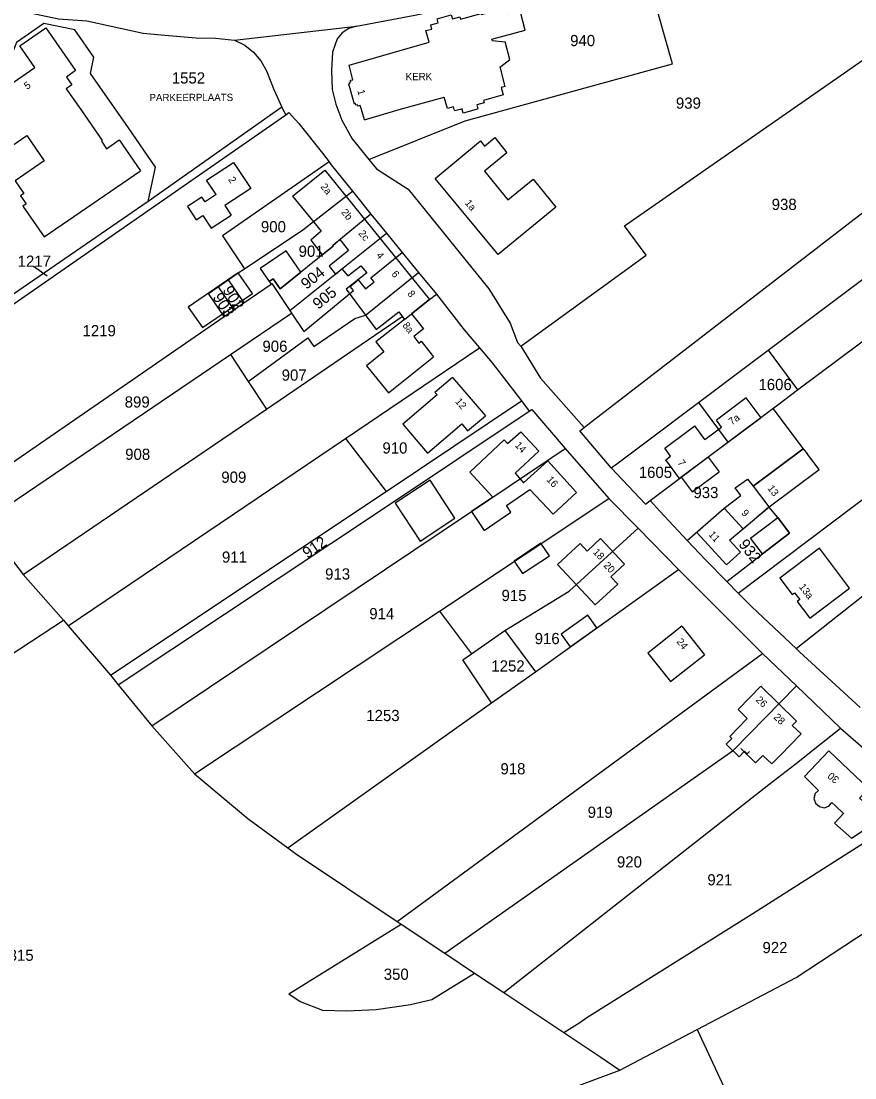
# Model space of a CAD drawing. Extents: x 191922 to 199923, y 328959 to 333350.
# Drawn here: x 193797.8 to 193998.7, y 329266.4 to 329521.3 of the extents above; entities that cross this region are included whole.
import ezdxf

# ---------------------------------------------------------------- set-up
doc = ezdxf.new("R2010")
doc.units = 0
for name, color, linetype in [('bouwvlak', 7, 'Continuous'), ('enkelbestemming', 7, 'Continuous'), ('Level 6', 7, 'Continuous'), ('maatvoering - maximum aantal wooneenheden', 7, 'Continuous'), ('Maatvoering_symbolen', 7, 'Continuous'), ('recreatiewoning', 7, 'Continuous')]:
    doc.layers.add(name, color=color, linetype=linetype)

msp = doc.modelspace()

# ---------------------------------------------------------------- linework, layer by layer
at = {"layer": 'bouwvlak'}
msp.add_line((193800.76, 329462.23), (193804.07, 329459.85), dxfattribs=at)
at = {"layer": 'Level 6'}
for p, q in [((193849.21, 329516.7), (193878.65, 329520.05)), ((193875.2, 329518.47), (193873.94, 329517.02)), ((193860.62, 329500.54), (193828.44, 329477.77)), ((193772.19, 329436.55), (193861.59, 329498.72)), ((193881.6, 329487.96), (193904.84, 329497.24)), ((193877.54, 329492.9), (193881.6, 329487.96)), ((193877.65, 329480.29), (193882.1, 329474.77)), ((193828.44, 329477.77), (193788.62, 329450.46)), ((193882.1, 329474.77), (193885.85, 329470.13)), ((193862.52, 329451.51), (193885.85, 329470.13)), ((193885.85, 329470.13), (193889.62, 329465.52)), ((193889.62, 329465.52), (193893.6, 329460.69)), ((193918.2, 329442.88), (193948.4, 329464.89)), ((193977.84, 329441.95), (194007.06, 329463.88)), ((193845.27, 329457.25), (193847.71, 329458.92)), ((193847.71, 329458.92), (193851.5, 329453.37)), ((193893.6, 329460.69), (193897.88, 329455.48)), ((193845.27, 329457.25), (193849.04, 329451.67)), ((193851.5, 329453.37), (193858.02, 329457.87)), ((193849.04, 329451.67), (193851.5, 329453.37)), ((193891.91, 329450.7), (193896.23, 329454.17)), ((193896.23, 329454.17), (193897.88, 329455.48)), ((193846.71, 329450.06), (193849.04, 329451.67)), ((193848.23, 329440.89), (193862.93, 329450.88)), ((193862.52, 329451.51), (193862.93, 329450.88)), ((193789.9, 329410.86), (193846.71, 329450.06)), ((193890.16, 329449.36), (193891.91, 329450.7)), ((193984.94, 329432.34), (194008.01, 329449.63)), ((193788.63, 329400.43), (193848.23, 329440.89)), ((193848.23, 329440.89), (193852.53, 329434.38)), ((193875.93, 329420.67), (193908.25, 329442.48)), ((193918.2, 329442.88), (193922.94, 329435.22)), ((193973.04, 329438.34), (193977.84, 329441.95)), ((193977.84, 329441.95), (193984.94, 329432.34)), ((193961.04, 329429.34), (193973.04, 329438.34)), ((193852.53, 329434.38), (193856.92, 329427.74)), ((193922.94, 329435.22), (193933.53, 329423.3)), ((193980.14, 329428.74), (193984.94, 329432.34)), ((193885.81, 329407.86), (193918.37, 329429.69)), ((193918.37, 329429.69), (193920.25, 329427.21)), ((193949.05, 329420.34), (193961.04, 329429.34)), ((193961.04, 329429.34), (193965.88, 329422.79)), ((193968.14, 329419.74), (193978.98, 329427.88)), ((193978.98, 329427.88), (193980.14, 329428.74)), ((193798.27, 329387.86), (193856.92, 329427.74)), ((193965.88, 329422.79), (193968.14, 329419.74)), ((193809.16, 329375.48), (193875.93, 329420.67)), ((193875.93, 329420.67), (193885.81, 329407.86)), ((193928.9, 329418.21), (193939.42, 329406.2)), ((193949.42, 329405.67), (193968.14, 329419.74)), ((193940, 329413.55), (193948.28, 329404.82)), ((193970.65, 329383.37), (194009.41, 329412.62)), ((193819.34, 329363.53), (193885.81, 329407.86)), ((193974.22, 329409.13), (193978.04, 329404.13)), ((193898.62, 329379.01), (193939.42, 329406.2)), ((193939.42, 329406.2), (193946.54, 329398.99)), ((193948.28, 329404.82), (193949.42, 329405.67)), ((193958.36, 329396.03), (193967.21, 329403.85)), ((193967.21, 329403.85), (193971.81, 329398.89)), ((193971.81, 329398.89), (193978.04, 329404.13)), ((193980.17, 329401.55), (193978.04, 329404.13)), ((193788.63, 329400.43), (193798.27, 329387.86)), ((193788.63, 329400.43), (193798.27, 329387.86)), ((193983.01, 329397.8), (193980.17, 329401.55)), ((193946.54, 329398.99), (193956.22, 329389.06)), ((193976.46, 329392.85), (193983.01, 329397.8)), ((193984.59, 329369.97), (194020.57, 329398.54)), ((193958.36, 329396.03), (193962.83, 329391.26)), ((193967.9, 329386.15), (193976.46, 329392.85)), ((193967.9, 329386.15), (193962.83, 329391.26)), ((193798.27, 329387.86), (193807.98, 329376.82)), ((193798.27, 329387.86), (193807.98, 329376.82)), ((193921.74, 329364.4), (193956.22, 329389.06)), ((193956.22, 329389.06), (193976.44, 329368.82)), ((193967.9, 329386.15), (193970.65, 329383.37)), ((193839.55, 329339.72), (193898.62, 329379.01)), ((193898.62, 329379.01), (193906.33, 329368.67)), ((193765.14, 329348.63), (193807.98, 329376.82)), ((193807.98, 329376.82), (193809.16, 329375.48)), ((193807.98, 329376.82), (193809.16, 329375.48)), ((193809.16, 329375.48), (193819.34, 329363.53)), ((193809.16, 329375.48), (193819.34, 329363.53)), ((193906.33, 329368.67), (193914.41, 329374.32)), ((193914.41, 329374.32), (193921.74, 329364.4)), ((193888.39, 329304.17), (193976.44, 329368.82)), ((193976.44, 329368.82), (193984.64, 329361.02)), ((193911.16, 329356.85), (193921.74, 329364.4)), ((193819.34, 329363.53), (193821.2, 329361.25)), ((193819.34, 329363.53), (193821.2, 329361.25)), ((193821.2, 329361.25), (193829.3, 329351.34)), ((193821.2, 329361.25), (193829.3, 329351.34)), ((193984.64, 329361.02), (193995.26, 329350.8)), ((193862.08, 329321.88), (193911.16, 329356.85)), ((193829.3, 329351.34), (193839.55, 329339.72)), ((193829.3, 329351.34), (193839.55, 329339.72)), ((193995.26, 329350.8), (194015.96, 329332.68)), ((193862.33, 329286.7), (193889.39, 329303.51)), ((193888.39, 329304.17), (193889.39, 329303.51)), ((193888.39, 329304.17), (193889.39, 329303.51)), ((193889.39, 329303.51), (193899.93, 329296.47)), ((193889.39, 329303.51), (193899.93, 329296.47)), ((193899.93, 329296.47), (193907.05, 329291.72)), ((193899.93, 329296.47), (193907.05, 329291.72)), ((193907.05, 329291.72), (193914.15, 329286.98)), ((193907.05, 329291.72), (193914.15, 329286.98)), ((193914.15, 329286.98), (193928.57, 329277.36)), ((193914.15, 329286.98), (193928.57, 329277.36)), ((193942.12, 329268.29), (193960.75, 329278.09)), ((193942.12, 329268.29), (193960.75, 329278.09)), ((193960.75, 329278.09), (194042.08, 329103.22)), ((193922.12, 329260.82), (193942.12, 329268.29))]:
    msp.add_line(p, q, dxfattribs=at)
for points in [[(193904.84, 329497.24), (193954.75, 329511.03), (193949.42, 329530.03)], [(193878.65, 329520.05), (193892.71, 329522.72), (193906.7, 329525.74)], [(193795.77, 329524.18), (193806.78, 329521.83), (193813.59, 329521.35), (193827.23, 329518.44), (193833.28, 329517.8), (193839.98, 329517.31), (193844.65, 329517.19), (193849.21, 329516.7)], [(193828.44, 329477.77), (193830.14, 329486.07), (193823.65, 329495.59), (193814.52, 329508.71), (193815.3, 329512.64), (193810.75, 329519.23), (193803.26, 329520.74), (193796.7, 329516.13), (193795.38, 329512.93), (193792.41, 329510.96), (193793.57, 329509.34)], [(193878.65, 329520.05), (193876.81, 329519.51), (193875.2, 329518.47)], [(193933.53, 329423.3), (193934.69, 329424.26), (194059.99, 329520.9)], [(193948.4, 329464.89), (193943.24, 329471.9), (194014.76, 329521.7)], [(193873.94, 329517.02), (193872.82, 329513.85), (193872.6, 329509.4), (193872.72, 329504.81), (193873.62, 329501.24), (193875.1, 329497.4), (193877.54, 329492.9)], [(193849.21, 329516.7), (193851.67, 329515.51), (193853.83, 329513.84)], [(193853.83, 329513.84), (193855.6, 329511.75), (193856.89, 329509.34)], [(193856.89, 329509.34), (193858.73, 329504.78), (193860.62, 329500.54)], [(193860.62, 329500.54), (193860.89, 329500), (193861.59, 329498.72)], [(193861.59, 329498.72), (193862.33, 329499.28), (193864.76, 329496.59), (193870.41, 329489.45), (193872, 329487.37)], [(193872, 329487.37), (193846.33, 329469.52), (193851.62, 329461.58)], [(193872, 329487.37), (193872.54, 329486.66), (193877.65, 329480.29)], [(193881.6, 329487.96), (193883.47, 329485.69), (193891.04, 329480.77), (193910.49, 329456.74), (193915.62, 329448.48), (193917.39, 329443.79), (193918.2, 329442.88)], [(193851.62, 329461.58), (193865.68, 329470.93), (193877.65, 329480.29)], [(193882.1, 329474.77), (193872.88, 329467.2), (193873.01, 329467.04), (193860.24, 329456.76), (193858.57, 329459.18), (193857.58, 329458.51), (193858.02, 329457.87)], [(193862.93, 329450.88), (193865.89, 329446.42), (193877.89, 329456.3), (193877.06, 329457.33), (193879.06, 329458.92), (193880.82, 329456.76), (193882.84, 329458.43), (193882.05, 329459.4), (193889.62, 329465.52)], [(193847.71, 329458.92), (193850.11, 329460.56), (193851.62, 329461.58)], [(193852.53, 329434.38), (193866.87, 329444.92), (193868.33, 329442.79), (193878.18, 329449.6), (193880.8, 329450.4), (193893.6, 329460.69)], [(193846.71, 329450.06), (193842.93, 329455.64), (193845.27, 329457.25)], [(193858.02, 329457.87), (193858.21, 329458.01), (193862.52, 329451.51)], [(193897.88, 329455.48), (193904.54, 329446.88), (193908.25, 329442.48)], [(193856.92, 329427.74), (193889.65, 329450.03), (193890.16, 329449.36)], [(193908.25, 329442.48), (193911.3, 329438.86), (193918.37, 329429.69)], [(193978.98, 329427.88), (193986.24, 329418.14), (193974.22, 329409.13)], [(193821.2, 329361.25), (193885.41, 329403.93), (193920.25, 329427.21)], [(193920.25, 329427.21), (193920.86, 329427.62), (193928.9, 329418.21)], [(193940, 329413.55), (193932.42, 329422.48), (193933.53, 329423.3)], [(193940, 329413.55), (193941.33, 329414.54), (193949.05, 329420.34)], [(193829.3, 329351.34), (193906.36, 329403.06), (193928.9, 329418.21)], [(193949.42, 329405.67), (193951.73, 329403.12), (193958.36, 329396.03)], [(193914.41, 329374.32), (193929.89, 329383.78), (193946.54, 329398.99)], [(193970.65, 329383.37), (193973.94, 329380.05), (193984.59, 329369.97)], [(193984.59, 329369.97), (193985.4, 329369.2), (194000, 329355.76)], [(193911.16, 329356.85), (193904.28, 329367.24), (193906.33, 329368.67)], [(193899.93, 329296.47), (193969.5, 329345.45), (193984.64, 329361.02)], [(193914.15, 329286.98), (193978.01, 329337.15), (193984.25, 329342.05), (193990.61, 329347.04), (193995.26, 329350.8)], [(193839.55, 329339.72), (193852.4, 329329.01), (193862.08, 329321.88)], [(193839.55, 329339.72), (193852.4, 329329.01), (193862.08, 329321.88)], [(193928.57, 329277.36), (193932.44, 329279.77), (193934.15, 329280.98), (193974.38, 329306.26), (194015.96, 329332.68)], [(193862.08, 329321.88), (193863.9, 329320.53), (193888.39, 329304.17)], [(193862.08, 329321.88), (193863.9, 329320.53), (193888.39, 329304.17)], [(193960.75, 329278.09), (193984.6, 329290.65), (194002.19, 329302.2), (194004.61, 329303.81)], [(193960.75, 329278.09), (193984.6, 329290.65), (194002.19, 329302.2), (194004.61, 329303.81)], [(193862.33, 329286.7), (193865.03, 329284.85), (193870.46, 329282.76), (193876.32, 329282.59), (193883.35, 329282.91), (193891.63, 329284.14), (193896.74, 329285.32), (193907.05, 329291.72)], [(193928.57, 329277.36), (193937.53, 329271.39), (193942.12, 329268.29)], [(193928.57, 329277.36), (193937.53, 329271.39), (193942.12, 329268.29)]]:
    msp.add_lwpolyline(points, dxfattribs=at)
at = {"layer": 'recreatiewoning'}
for p, q in [((193911.23, 329516.92), (193919.27, 329519.1)), ((193919.23, 329519.23), (193919.27, 329519.1)), ((193911.3, 329516.66), (193911.23, 329516.92)), ((193911.3, 329516.66), (193914.42, 329516.31)), ((193915.57, 329512.08), (193914.42, 329516.31)), ((193913.39, 329510.35), (193915.57, 329512.08)), ((193913.21, 329510.3), (193913.39, 329510.35)), ((193914.48, 329505.56), (193913.21, 329510.3)), ((193876.69, 329506.14), (193878.04, 329501.33)), ((193888.93, 329500), (193899.78, 329502.99)), ((193880.57, 329497.52), (193888.93, 329500)), ((193912.76, 329464.98), (193897.62, 329483.36)), ((193926.65, 329476.41), (193912.76, 329464.98)), ((193901.73, 329435.39), (193909.69, 329426.07)), ((193972.56, 329430.46), (193965.38, 329425.04)), ((193976.15, 329425.64), (193972.56, 329430.46)), ((193976.14, 329425.65), (193956.51, 329411.03)), ((193958.65, 329422.6), (193960.17, 329423.67)), ((193962.61, 329420.37), (193960.17, 329423.67)), ((193962.61, 329420.37), (193966.63, 329423.34)), ((193966.63, 329423.34), (193965.38, 329425.04)), ((193952.92, 329418.31), (193958.65, 329422.6)), ((193954.34, 329416.39), (193952.92, 329418.31)), ((193986.24, 329418.14), (193987.33, 329416.86)), ((193953.17, 329415.52), (193954.34, 329416.39)), ((193956.51, 329411.03), (193953.17, 329415.52)), ((193963.41, 329416.16), (193966.04, 329412.62)), ((193959.53, 329407.78), (193966.04, 329412.62)), ((193956.89, 329411.31), (193959.53, 329407.78)), ((193987.87, 329377.33), (193997.47, 329384.51)), ((193957.01, 329375.36), (193962.5, 329368.49)), ((193976.09, 329360.88), (193984.68, 329352.49))]:
    msp.add_line(p, q, dxfattribs=at)
for points in [[(193876.69, 329506.14), (193877.04, 329506.23), (193876.95, 329506.59), (193877.28, 329506.67), (193877.18, 329507.03), (193877.74, 329507.17), (193876.83, 329510.72), (193896.13, 329516.22), (193895.35, 329519.01), (193896.78, 329519.4), (193896.51, 329520.4), (193898.28, 329520.9), (193898.03, 329521.89), (193901.45, 329522.84), (193901.73, 329521.85), (193903.5, 329522.32), (193903.65, 329521.76), (193908.63, 329523.13), (193908.73, 329522.91), (193914.81, 329524.57), (193915.19, 329523.12), (193917.97, 329523.88), (193919.23, 329519.23)], [(193787.06, 329500), (193784.8, 329503.25), (193793.78, 329509.48), (193795.83, 329506.52), (193801.08, 329510.11), (193797.46, 329515.33), (193803.76, 329519.69), (193810.93, 329509.36), (193808.76, 329507.82), (193810.04, 329505.95), (193808.68, 329504.99), (193812.14, 329500)], [(193914.46, 329505.55), (193913.46, 329505.27), (193913.95, 329503.51)], [(193907.43, 329500), (193904.34, 329499.13), (193904.09, 329500), (193904.06, 329500.13), (193903.61, 329500), (193902.3, 329499.63), (193902.19, 329500), (193902.01, 329500.63), (193900.57, 329500.22), (193899.78, 329502.99)], [(193913.95, 329503.51), (193909.21, 329502.17), (193909.36, 329501.62), (193907.6, 329501.12), (193907.88, 329500.13), (193907.43, 329500)], [(193812.14, 329500), (193817.33, 329492.5), (193817.12, 329492.35), (193818.33, 329490.54), (193821.42, 329492.66), (193826.57, 329485.23)], [(193880.57, 329497.52), (193879.8, 329500), (193879.5, 329500.96), (193878.94, 329500.8), (193878.83, 329501.14), (193878.5, 329501.07), (193878.42, 329501.43), (193878.04, 329501.33)], [(193789.57, 329496.28), (193791.02, 329497.28), (193795.31, 329491.07), (193799.14, 329493.7), (193803.35, 329487.59), (193796.34, 329482.76), (193798.44, 329479.73), (193797.64, 329479.18), (193799.01, 329477.21), (193798.2, 329476.65), (193803.33, 329469.25), (193826.57, 329485.23)], [(193897.62, 329483.36), (193908.5, 329492.4), (193909.47, 329491.17), (193911.95, 329493.21), (193914.87, 329489.56), (193909.46, 329485.11), (193915.09, 329478.17), (193921.18, 329483.17), (193926.65, 329476.41)], [(193844.79, 329479.51), (193842.5, 329482.94), (193848.97, 329487.24), (193853.12, 329480.93), (193846.87, 329476.82), (193848.39, 329474.52)], [(193863.22, 329479.07), (193870.97, 329485.34), (193896.23, 329454.17), (193891.91, 329450.7), (193894.79, 329447.05), (193892.42, 329445.2), (193893.67, 329443.64), (193894.22, 329444.08), (193897.21, 329440.33)], [(193844.79, 329479.51), (193842.13, 329477.7), (193841.33, 329478.88), (193837.89, 329476.56), (193839.99, 329473.39), (193841.55, 329474.42), (193843.61, 329471.35), (193848.39, 329474.52)], [(193863.22, 329479.07), (193870.12, 329470.66), (193867.58, 329468.51), (193870.38, 329464.91), (193873.01, 329467.04), (193872.88, 329467.2), (193874.62, 329468.62), (193876.71, 329466.02), (193872, 329462.18), (193873.52, 329460.25), (193875.11, 329461.52), (193876.53, 329459.87), (193879.7, 329462.31), (193881.12, 329460.56), (193876.17, 329456.62), (193883.34, 329446.96), (193888.79, 329451.15), (193890.16, 329449.36), (193883.27, 329443.95), (193885.23, 329441.51), (193881.07, 329438.19), (193886.36, 329431.62), (193897.21, 329440.33)], [(193865.21, 329460.75), (193861.65, 329465.89), (193855.4, 329461.67), (193857.58, 329458.51), (193858.57, 329459.18), (193860.24, 329456.76), (193865.21, 329460.75)], [(193853.54, 329455.61), (193850.11, 329460.56), (193838.08, 329452.32), (193841.5, 329447.37), (193853.54, 329455.61)], [(193901.73, 329435.39), (193897.52, 329431.73), (193898.03, 329431.14), (193889.75, 329424.09), (193895.72, 329417.11), (193904, 329424.14), (193905.39, 329422.47), (193909.69, 329426.07)], [(193914.22, 329420.31), (193905.93, 329412.55), (193911.46, 329406.52), (193906.36, 329403.06), (193909.42, 329398.48), (193915.83, 329402.85), (193914.76, 329404.45), (193920.4, 329408.32), (193926.04, 329402.36), (193931.67, 329407.58)], [(193914.22, 329420.31), (193915.05, 329419.4), (193918.19, 329422.28), (193922.56, 329417.6), (193916.85, 329412.26), (193918.86, 329409.92), (193924.71, 329415.24), (193931.67, 329407.58)], [(193960.62, 329398), (193967.21, 329403.85), (193971.28, 329406.89), (193969.89, 329408.71), (193972.9, 329410.84), (193974.22, 329409.13), (193986.24, 329418.14)], [(193960.62, 329398), (193967.77, 329390.18), (193971.21, 329393.21), (193968.53, 329396.13), (193978.07, 329404.16), (193990.1, 329413.17), (193987.33, 329416.86)], [(193902.35, 329401.44), (193896.34, 329410.59), (193887.93, 329405.01), (193893.99, 329395.86), (193902.35, 329401.44)], [(193980.17, 329401.55), (193983.01, 329397.8), (193976.46, 329392.85), (193973.62, 329396.6), (193980.17, 329401.55)], [(193925.13, 329392.36), (193923.07, 329395.36), (193916.61, 329391.05), (193918.65, 329388.04), (193925.13, 329392.36)], [(193941.57, 329385.49), (193936.13, 329380.51), (193927.03, 329390.26), (193932.51, 329395.31)], [(193932.51, 329395.31), (193934.19, 329393.49), (193937.47, 329396.53), (193943.18, 329390.35), (193939.89, 329387.3), (193941.57, 329385.49)], [(193997.47, 329384.51), (193990.22, 329394.15), (193980.65, 329386.96)], [(193980.65, 329386.96), (193983.65, 329383.01), (193984.21, 329383.44), (193985.46, 329381.79), (193984.85, 329381.31), (193987.87, 329377.33)], [(193936.57, 329374.97), (193934.35, 329378.05), (193927.93, 329373.47), (193930.15, 329370.39), (193936.57, 329374.97)], [(193957.01, 329375.36), (193948.85, 329368.87), (193954.31, 329362.04), (193962.5, 329368.49)], [(193973.32, 329345.17), (193972.76, 329344.61), (193972.16, 329345.2), (193970.84, 329343.86), (193967.71, 329346.92), (193969.07, 329348.3), (193968.58, 329348.79), (193972.82, 329353.11), (193970.63, 329355.24), (193976.09, 329360.88)], [(193984.68, 329352.49), (193983.62, 329351.43), (193985.77, 329349.38), (193980.83, 329344.3), (193978.73, 329342.14), (193976.57, 329344.18), (193974.83, 329342.39), (193971.24, 329345.87)], [(193986.6, 329339.09), (193989.94, 329335.77), (193989.17, 329335.01), (193988.86, 329333.84), (193989.26, 329332.68), (193990.19, 329331.84), (193991.33, 329331.55), (193992.45, 329332), (193993.22, 329332.83), (193994.09, 329332.05), (193996.05, 329330.1), (193995.98, 329330.16), (193993.86, 329327.85), (193997.95, 329324.23), (194005.28, 329329.04), (193999.87, 329333.93), (194002.06, 329336.25), (193992.47, 329345.31), (193986.6, 329339.09)]]:
    msp.add_lwpolyline(points, dxfattribs=at)

# ---------------------------------------------------------------- texts
at = {"layer": 'enkelbestemming'}
for s, p in [('940', (193930.11, 329515.27)), ('1552', (193834.1, 329506.25)), ('939', (193955.61, 329500.18)), ('938', (193978.69, 329475.75)), ('900', (193855.58, 329470.37)), ('901', (193864.67, 329464.46)), ('1217', (193796.95, 329462.05)), ('1219', (193812.59, 329445.29)), ('906', (193855.95, 329441.54)), ('907', (193860.59, 329434.58)), ('1606', (193975.5, 329432.31)), ('899', (193822.75, 329428.1)), ('908', (193822.87, 329415.49)), ('910', (193884.87, 329417.01)), ('909', (193846.04, 329409.96)), ('1605', (193946.65, 329411.13)), ('933', (193959.83, 329406.26)), ('911', (193846.19, 329390.69)), ('913', (193871.05, 329386.62)), ('915', (193913.58, 329381.43)), ('914', (193881.7, 329377.05)), ('916', (193921.57, 329371.04)), ('1252', (193911.12, 329364.44)), ('1253', (193880.98, 329352.48)), ('918', (193913.32, 329339.63)), ('919', (193934.33, 329329.15)), ('920', (193941.39, 329317.17)), ('921', (193963.19, 329312.85)), ('922', (193976.47, 329296.51))]:
    msp.add_text(s, height=2.7, dxfattribs=at).set_placement(p)
for s, rotation, p in [('904', 38.8947, (193866.56, 329456.46)), ('902', 301.7735, (193846.24, 329456.41)), ('905', 38.6867, (193869.39, 329451.65)), ('903', 303.147, (193843.85, 329454.69)), ('912', 34.3778, (193866.77, 329391.62)), ('932', 308.051, (193970.56, 329395.07)), ('1315', 0, (193792.77, 329294.66)), ('350', 0, (193885.19, 329290.08))]:
    msp.add_text(s, height=2.7, rotation=rotation, dxfattribs=at).set_placement(p)
at = {"layer": 'maatvoering - maximum aantal wooneenheden'}
for s, rotation, p in [('5', 34.3579, (193799.22, 329504.72)), ('1', 285.7328, (193878.8, 329504.53)), ('2', 303.3243, (193847.62, 329483.1)), ('2a', 308.991, (193869.85, 329481.32)), ('1a', 309.4386, (193904.62, 329477.38)), ('2b', 308.991, (193874.85, 329475.15)), ('2c', 308.991, (193878.99, 329470.05)), ('4', 308.991, (193883.28, 329464.76)), ('6', 308.991, (193886.93, 329460.25)), ('8', 308.991, (193890.77, 329455.51)), ('8a', 308.4986, (193889.61, 329447.88)), ('12', 310.4956, (193902.29, 329429.5)), ('7a', 37.0304, (193969.1, 329423.77)), ('14', 313.0949, (193916.69, 329418.9)), ('7', 306.6636, (193955.92, 329414.74)), ('16', 312.2814, (193924.33, 329410.6)), ('13', 307.3973, (193977.59, 329408.6)), ('9', 312.8099, (193971.28, 329402.54)), ('11', 312.4048, (193963.36, 329397.38)), ('18', 313.1759, (193935.49, 329393.12)), ('20', 313.053, (193938.03, 329389.92)), ('13a', 307.1107, (193985.17, 329384.82)), ('24', 308.624, (193955.66, 329371.6)), ('26', 315.6893, (193974.74, 329357.44)), ('28', 315.6893, (193979.02, 329353.27)), ('30', 141.2148, (193995.11, 329338.65))]:
    msp.add_text(s, height=1.75, rotation=rotation, dxfattribs=at).set_placement(p)
at = {"layer": 'Maatvoering_symbolen'}
msp.add_text('KERK', height=1.75, dxfattribs=at).set_placement((193890.47, 329507.05))
msp.add_text('PARKEERPLAATS', height=1.75, rotation=0.1147, dxfattribs=at).set_placement((193828.73, 329502))

doc.saveas('drawing.dxf')
